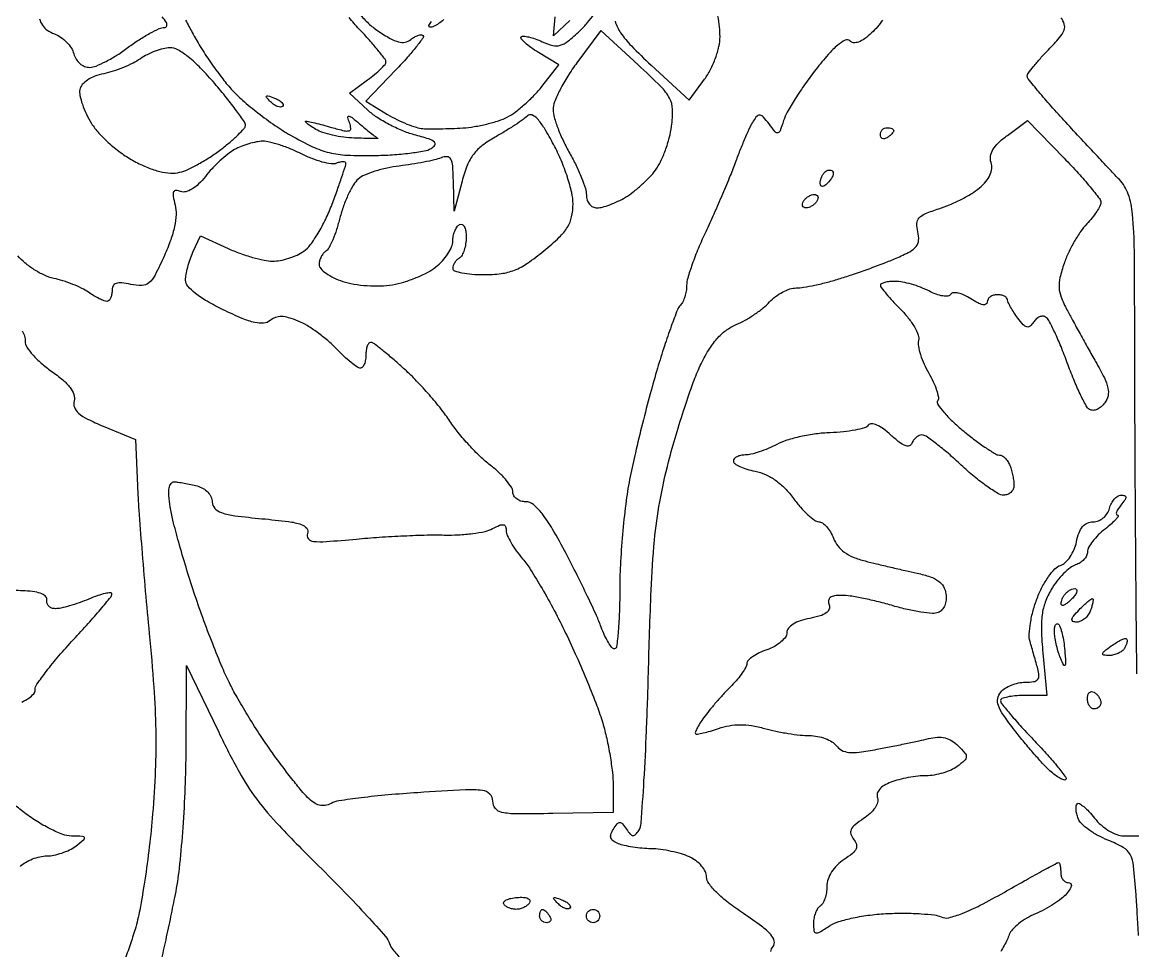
# Model space of a CAD drawing. Extents: x 0 to 102, y 0 to 135.
# Drawn here: x 43.96 to 58.07, y 43.98 to 55.73 of the extents above; entities that cross this region are included whole.
import ezdxf

# ---------------------------------------------------------------- set-up
doc = ezdxf.new("R2010")
doc.units = 0
doc.header["$MEASUREMENT"] = 0

msp = doc.modelspace()

# ---------------------------------------------------------------- linework, layer by layer
for points in [[(54.848068, 55.758762, -0.029794), (54.784929, 55.675668, -0.026822), (54.710228, 55.597539, -0.030828), (54.621026, 55.523534, -0.070484), (54.544088, 55.482478, -0.108551), (54.481107, 55.474039, -0.177411), (54.432797, 55.496443, 0.323388), (54.37655, 55.505511, 0.058733), (54.282982, 55.443803, 0.037834), (54.159747, 55.322865, 0.014211), (54.005532, 55.136301, 0.01207), (53.868683, 54.951803, 0.012556), (53.742753, 54.763294, 0.012324), (53.642152, 54.595156, 0.052237), (53.595442, 54.487735, -0.010638), (53.551032, 54.356824, -0.254035), (53.52294, 54.33194, -0.286236), (53.489165, 54.343516, -0.012917), (53.410839, 54.445023, 0.020339), (53.341342, 54.532376, 0.170445), (53.298245, 54.557076, 0.255423), (53.259173, 54.544242, 0.04673), (53.210868, 54.481988, 0.032204), (53.171127, 54.409607, 0.007161), (53.11309, 54.280825, 0.00741), (53.050267, 54.129826, 0.007089), (52.990981, 53.9748, -0.008983), (52.920549, 53.792698, -0.003983), (52.821396, 53.554859, -0.003941), (52.712359, 53.304555, -0.005305), (52.609473, 53.079814, 0.011387), (52.516795, 52.87069, 0.013217), (52.438509, 52.667619, 0.012279), (52.38131, 52.493244, 0.073233), (52.3674, 52.398784, -0.040723), (52.361711, 52.329047, -0.034991), (52.34473, 52.257412, -0.036518), (52.319849, 52.194335, -0.079267), (52.290225, 52.15167, 0.098264), (52.250801, 52.090059, 0.005933), (52.172773, 51.883673, 0.008692), (52.086467, 51.633511, 0.006304), (51.998762, 51.3522, 0.006479), (51.907124, 51.029458, 0.00416), (51.808783, 50.652786, 0.004181), (51.718652, 50.282385, 0.007822), (51.652938, 49.981017, 0.017412), (51.602457, 49.676404, 0.009212), (51.560039, 49.295774, 0.009156), (51.530922, 48.904333, 0.013985), (51.5214, 48.563967, -0.008289), (51.516537, 48.270661, -0.013749), (51.501541, 48.023709, -0.00736), (51.480824, 47.823024, -0.380177), (51.453795, 47.799, -0.230536), (51.421762, 47.814599, -0.028996), (51.376553, 47.879767, -0.029305), (51.329163, 47.968625, -0.0203), (51.285776, 48.07395, 0.019349), (51.225404, 48.221301, 0.004645), (51.113609, 48.460731, 0.004764), (50.980005, 48.733367, 0.004705), (50.840683, 49.00455, 0.010574), (50.669629, 49.313869, 0.033422), (50.537338, 49.510125, 0.051707), (50.427298, 49.625149, 0.177897), (50.331902, 49.6602, -0.073074), (50.269196, 49.669414, -0.087684), (50.216005, 49.696212, -0.100537), (50.180447, 49.736044, -0.132868), (50.1678, 49.782795, 0.144383), (50.149745, 49.844016, 0.031315), (50.083547, 49.93364, 0.030199), (49.99078, 50.031406, 0.024917), (49.880983, 50.124155, -0.028688), (49.754949, 50.232258, -0.015645), (49.61258, 50.378147, -0.015545), (49.476706, 50.535967, -0.023785), (49.370036, 50.681605, 0.021675), (49.259467, 50.833908, 0.011519), (49.110315, 51.013039, 0.011445), (48.949172, 51.18943, 0.017419), (48.800616, 51.334294, 0.005777), (48.662942, 51.456619, 0.007696), (48.534912, 51.564345, 0.005649), (48.425723, 51.651347, 0.074897), (48.380964, 51.6765, 0.249692), (48.352729, 51.672897, 0.12287), (48.328444, 51.644643, 0.075659), (48.311966, 51.593977, 0.040876), (48.3066, 51.52845, -0.03717), (48.301575, 51.460953, -0.055912), (48.286398, 51.403973, -0.073363), (48.264174, 51.365022, -0.230413), (48.237828, 51.3522, -0.156027), (48.198939, 51.364638, -0.015307), (48.119561, 51.424948, -0.01819), (48.027681, 51.505, -0.013432), (47.931789, 51.599853, 0.026), (47.823115, 51.702078, 0.018945), (47.692563, 51.804439, 0.01923), (47.561002, 51.892262, 0.039384), (47.450585, 51.948548, 0.026389), (47.328166, 51.991843, 0.067585), (47.235447, 52.006065, 0.091489), (47.160002, 51.993484, 0.086469), (47.092339, 51.954724, -0.154153), (47.011409, 51.921757, -0.076972), (46.899984, 51.929873, -0.044133), (46.741061, 51.981581, -0.011986), (46.500216, 52.09109, -0.017714), (46.296126, 52.198939, -0.036526), (46.146648, 52.300018, -0.04743), (46.050822, 52.391533, -0.180321), (46.0224, 52.467781, -0.046314), (46.028921, 52.538028, -0.019088), (46.050105, 52.631315, -0.018691), (46.080605, 52.730319, -0.02283), (46.116713, 52.820234), (46.211027, 53.02723), (46.560863, 52.868373, 0.019718), (46.710489, 52.807424, 0.01741), (46.870747, 52.755634, 0.017752), (47.018498, 52.719124, 0.049557), (47.124526, 52.707658, 0.049103), (47.219666, 52.71619, 0.029992), (47.329067, 52.743837, 0.029882), (47.435212, 52.784671, 0.046038), (47.520571, 52.833431, 0.081518), (47.602376, 52.913342, 0.023507), (47.700671, 53.06097, 0.022975), (47.797403, 53.240384, 0.022632), (47.877795, 53.428805, 0.003147), (47.944851, 53.611523, 0.004601), (48.001392, 53.7733, 0.00231), (48.047398, 53.911015, 0.079615), (48.0528, 53.944725, 0.293854), (48.043341, 53.959429, 0.102531), (48.017648, 53.965261, 0.062753), (47.979024, 53.961133, 0.03366), (47.933135, 53.946983, -0.128444), (47.866528, 53.939564, -0.029164), (47.754262, 53.962659, -0.028344), (47.624002, 54.005517, -0.02424), (47.492247, 54.064831, 0.019954), (47.356609, 54.127297, 0.019215), (47.214722, 54.179612, 0.019552), (47.086311, 54.215944, 0.063588), (46.998562, 54.225602, 0.044604), (46.919331, 54.21713, 0.023328), (46.822933, 54.193301, 0.023009), (46.72562, 54.159426, 0.032525), (46.642856, 54.119852, 0.040401), (46.559422, 54.063769, 0.017941), (46.458658, 53.977432, 0.017621), (46.357939, 53.877881, 0.022735), (46.27312, 53.779307, -0.034208), (46.188107, 53.68497, -0.056122), (46.103056, 53.619393, -0.072397), (46.024916, 53.586342, -0.156771), (45.960503, 53.589914, 0.080146), (45.901227, 53.602328, 0.316292), (45.871471, 53.583416, 0.142204), (45.865685, 53.530763, 0.018211), (45.889586, 53.418345, -0.07283), (45.901866, 53.296565, -0.040498), (45.8831, 53.148236, -0.033725), (45.834567, 52.975715, -0.020707), (45.755615, 52.779787, -0.011905), (45.636313, 52.531723, -0.097526), (45.559042, 52.43349, -0.174398), (45.469757, 52.399422, -0.058918), (45.329118, 52.41332, 0.024506), (45.210908, 52.433271, 0.112723), (45.142263, 52.425947, 0.203608), (45.105304, 52.392704, 0.109573), (45.0918, 52.331822, -0.047256), (45.086956, 52.280681, -0.067238), (45.072478, 52.237451, -0.08739), (45.051146, 52.208302, -0.193536), (45.026024, 52.1982, -0.097165), (44.99046, 52.205177, -0.018851), (44.930551, 52.232302, -0.019394), (44.862086, 52.269848, -0.016854), (44.793374, 52.31429, 0.039106), (44.710059, 52.363066, 0.018048), (44.595056, 52.413788, 0.01775), (44.469675, 52.458676, 0.023514), (44.352581, 52.489986, -0.053732), (44.234706, 52.529261, -0.03375), (44.106863, 52.598515, -0.033656), (43.988857, 52.684776, -0.051473), (43.900746, 52.775745, -0.022449)], [(44.173395, 55.776683, 0.090568), (44.209529, 55.696145, 0.090759), (44.271731, 55.633694, 0.060838), (44.361136, 55.586597, -0.060786), (44.44103, 55.54452, -0.047771), (44.515836, 55.481302, -0.049127), (44.574788, 55.407728, -0.080564), (44.607015, 55.334891, 0.075811), (44.63638, 55.26679, 0.075886), (44.684701, 55.210564, 0.080134), (44.744939, 55.173676, 0.101503), (44.80893, 55.161554, 0.09422), (44.890205, 55.178281, 0.022123), (45.016703, 55.237078, 0.022024), (45.158548, 55.318932, 0.020081), (45.297221, 55.415354, -0.016839), (45.433769, 55.511618, -0.019897), (45.569248, 55.592938, -0.019156), (45.687586, 55.651937, -0.106448), (45.756608, 55.6668, 0.32216), (45.784856, 55.687109, 0.216837), (45.780611, 55.728212, 0.062589), (45.725306, 55.800214, 0.016814)], [(46.022313, 55.757353, -0.00965), (46.107145, 55.60335, 0.018404), (46.208636, 55.426503, 0.011478), (46.339756, 55.226702, 0.011515), (46.478269, 55.035422, 0.020442), (46.602216, 54.885443, 0.029967), (46.744163, 54.745203, 0.014758), (46.93995, 54.583639, 0.014587), (47.153758, 54.427345, 0.020597), (47.353539, 54.301849, 0.019014), (47.631492, 54.156556, 0.051178), (47.841351, 54.081997, 0.048606), (48.068095, 54.049589, 0.015826), (48.406691, 54.045124, 0.011832), (48.641141, 54.055007, 0.014123), (48.861359, 54.075777, 0.012915), (49.044766, 54.103141, 0.084266), (49.132243, 54.134289, 0.118374), (49.179284, 54.17775, 0.387704), (49.173475, 54.216068, 0.094674), (49.101434, 54.254666, 0.010009), (48.917509, 54.308162, -0.033356), (48.764658, 54.36047, -0.022728), (48.598528, 54.439058, -0.022961), (48.444517, 54.529962, -0.042094), (48.329762, 54.619627), (48.096755, 54.835571), (48.328578, 55.004442, 0.014906), (48.417375, 55.073269, 0.020724), (48.492302, 55.140407, 0.017776), (48.548656, 55.199323, 0.183941), (48.5604, 55.230165, 0.165783), (48.548307, 55.265634, 0.006401), (48.460995, 55.375851, 0.010826), (48.351664, 55.504498, 0.007361), (48.222, 55.646281, -0.01537), (48.092416, 55.792614, -0.019756)], [(48.229506, 55.834961, 0.032741), (48.339676, 55.718558, 0.037666), (48.459338, 55.623337, 0.018703), (48.612666, 55.527327, 0.065247), (48.720361, 55.48284, 0.110043), (48.803226, 55.479339, 0.129654), (48.874248, 55.51233, -0.03606), (48.920519, 55.545407, -0.052017), (48.965901, 55.567028, -0.065341), (49.00394, 55.575142, -0.219704), (49.027238, 55.566562, -0.367619), (49.029654, 55.536734, -0.009642), (48.943672, 55.421976, -0.015837), (48.829791, 55.285108, -0.009598), (48.68694, 55.130174), (48.306893, 54.733535), (48.581697, 54.565984, 0.021263), (48.699325, 54.500956, 0.019486), (48.825479, 54.444084, 0.019912), (48.942029, 54.402233, 0.058388), (49.0257, 54.386291, 0.016931), (49.113262, 54.382982, 0.005299), (49.244602, 54.383859, 0.005288), (49.391332, 54.387947, 0.005823), (49.5333, 54.395062, 0.025368), (49.679347, 54.411553, 0.018844), (49.838449, 54.443946, 0.019152), (49.986591, 54.486037, 0.040268), (50.096906, 54.53211, 0.042442), (50.198397, 54.595875, 0.019864), (50.318611, 54.694187, 0.019518), (50.437257, 54.807921, 0.025869), (50.535398, 54.920775), (50.748684, 55.193305), (50.491001, 55.350011, -0.017579), (50.395116, 55.413042, -0.030636), (50.321029, 55.472702, -0.033737), (50.27312, 55.522691, -0.388468), (50.274226, 55.547626, -0.227455), (50.302952, 55.557726, -0.02943), (50.368925, 55.546534, -0.029579), (50.450364, 55.522584, -0.020592), (50.539158, 55.486463, 0.04338), (50.673073, 55.438969, 0.135619), (50.767777, 55.440435, 0.101487), (50.864061, 55.491464, 0.01859), (51.01539, 55.626024, 0.023864), (51.111932, 55.727783, 0.027546), (51.193513, 55.833707, 0.028258)], [(49.29396, 55.766291, -0.032964), (49.226502, 55.715035, -0.034983), (49.163736, 55.679603, -0.120851), (49.118338, 55.670238, -0.522138), (49.105278, 55.690555, -0.067361), (49.136255, 55.743957, -0.03494)], [(50.890808, 55.755071), (50.683883, 55.560675), (50.702464, 55.802415, 0.049952)], [(51.460871, 55.745577, 0.072596), (51.530994, 55.600125, 0.045775), (51.668281, 55.432301, 0.012035), (51.917923, 55.190428), (52.399046, 54.746221), (52.594723, 55.011447, 0.040893), (52.670605, 55.134139, 0.031044), (52.733693, 55.27926, 0.031701), (52.776478, 55.425492, 0.05537), (52.7904, 55.550829, 0.026386), (52.783956, 55.672843, 0.016962), (52.764254, 55.813221, 0.01705)], [(58.069315, 47.48175, -0.000779), (58.060065, 48.41234, -0.000465), (58.051818, 49.519094, -0.000466), (58.045659, 50.621255, -0.000809), (58.042878, 51.536489, 0.001436), (58.037293, 52.837134, 0.020325), (58.015042, 53.302191, 0.062096), (57.960159, 53.556574, 0.107784), (57.847465, 53.739862, -0.002904), (57.742726, 53.850019, -0.00068), (57.568571, 54.03583, -0.000701), (57.368811, 54.250143, -0.000688), (57.16845, 54.466301, -0.005142), (56.982021, 54.672193, -0.007841), (56.824895, 54.855048, -0.003518), (56.695377, 55.01289, -0.171686), (56.682, 55.0507, -0.160156), (56.693431, 55.085473, -0.009929), (56.760442, 55.172696, -0.0139), (56.846736, 55.27458, -0.009809), (56.949036, 55.384356, 0.014802), (57.089785, 55.538448, 0.084587), (57.146719, 55.63304, 0.164646), (57.15031, 55.709948, 0.103625), (57.107877, 55.790233, -0.045448)], [(53.433285, 43.967546, -0.12597), (53.461808, 44.027803, 0.239996), (53.477556, 44.097688, 0.120984), (53.433898, 44.179492, 0.052273), (53.315165, 44.286889, 0.011184), (53.08677, 44.446007, -0.018342), (52.895945, 44.58305, -0.031032), (52.748224, 44.713012, -0.035683), (52.648752, 44.827373, -0.162546), (52.6212, 44.909885, 0.116914), (52.605449, 44.976325, 0.060088), (52.557903, 45.048021, 0.054793), (52.488131, 45.113769, 0.054732), (52.405719, 45.16282, 0.03511), (52.303703, 45.20091, 0.01907), (52.173939, 45.233906, 0.018915), (52.038737, 45.257539, 0.028328), (51.919269, 45.266946, -0.017405), (51.804896, 45.273443, -0.014971), (51.685318, 45.288043, -0.015226), (51.577555, 45.307862, -0.041387), (51.503348, 45.330416, -0.056126), (51.439762, 45.364326, -0.160699), (51.409831, 45.403693, -0.166163), (51.40973, 45.452225, -0.061011), (51.439898, 45.51482, -0.025567), (51.489276, 45.583679, -0.228268), (51.521916, 45.599395, -0.224574), (51.554901, 45.583788, -0.024764), (51.606, 45.5148, 0.031058), (51.653253, 45.452655, 0.192608), (51.688143, 45.434577, 0.232375), (51.721703, 45.447177, 0.045445), (51.762646, 45.49948, 0.126744), (51.792849, 45.590258, 0.002068), (51.827903, 46.129511, 0.00524), (51.85966, 46.760337, 0.003437), (51.883628, 47.48758, -0.003316), (51.918133, 48.542294, -0.013993), (51.9607, 49.173648, -0.021287), (52.028243, 49.660434, -0.017964), (52.139904, 50.168433, -0.008841), (52.233468, 50.506548, -0.007689), (52.343149, 50.857351, -0.007756), (52.452214, 51.171749, -0.022499), (52.540641, 51.384199, -0.025433), (52.643726, 51.577342, -0.044445), (52.7505, 51.723801, -0.052725), (52.866375, 51.831029, -0.06146), (52.996586, 51.905332, 0.029495), (53.108769, 51.960181, 0.020431), (53.228848, 52.034562, 0.020666), (53.338699, 52.115799, 0.039305), (53.41858, 52.191216, -0.048247), (53.49267, 52.258706, -0.039558), (53.583251, 52.315915, -0.041092), (53.675835, 52.355289, -0.078863), (53.755262, 52.368316, 0.04024), (53.848283, 52.376298, 0.011164), (53.992267, 52.403745, 0.011196), (54.154447, 52.442246, 0.011518), (54.3132, 52.487641, 0.007315), (54.482623, 52.543067, 0.004697), (54.677624, 52.61209, 0.004719), (54.86729, 52.68327, 0.00882), (55.019193, 52.745021, 0.019478), (55.192821, 52.827334, 0.099363), (55.275504, 52.89416, 0.159975), (55.305832, 52.971041, 0.076241), (55.29577, 53.078092, -0.068285), (55.284028, 53.184848, -0.179997), (55.312332, 53.255099, -0.11298), (55.391064, 53.309731, -0.019637), (55.562677, 53.37089, 0.025149), (55.697919, 53.420773, 0.018153), (55.843396, 53.489252, 0.018409), (55.97724, 53.564659, 0.037456), (56.075102, 53.635228, 0.041528), (56.156731, 53.71641, 0.068669), (56.208937, 53.798215, 0.083336), (56.230746, 53.878701, 0.101762), (56.222624, 53.956135, -0.115671), (56.216328, 54.037728, -0.097114), (56.245892, 54.119497, -0.069237), (56.315289, 54.205525, -0.029284), (56.429453, 54.300749), (56.68556, 54.490098), (57.14908, 54.011524, -0.00821), (57.326676, 53.822032, -0.011943), (57.476441, 53.648738, -0.007572), (57.594906, 53.500331, -0.166134), (57.6126, 53.448549, -0.122126), (57.601669, 53.404465, -0.024594), (57.56014, 53.334435, -0.024624), (57.502379, 53.255826, -0.02084), (57.434012, 53.178596, 0.041108), (57.35782, 53.085163, 0.020278), (57.276193, 52.955366, 0.019972), (57.201893, 52.81296, 0.027464), (57.147539, 52.679227, 0.024117), (57.095071, 52.498737, 0.074341), (57.084149, 52.372439, 0.077801), (57.110829, 52.251672, 0.02814), (57.184111, 52.091455, 0.003454), (57.254812, 51.959591, 0.00151), (57.350321, 51.785627, 0.001494), (57.45285, 51.601508, 0.001996), (57.547078, 51.43504, -0.013739), (57.657654, 51.228522, -0.061507), (57.7035, 51.099435, -0.108999), (57.703622, 51.002306, -0.104247), (57.663074, 50.912385, -0.058852), (57.617202, 50.86304, -0.074441), (57.564348, 50.830221, -0.090099), (57.512958, 50.818331, -0.155471), (57.470941, 50.829545, -0.127943), (57.426466, 50.877573, -0.011318), (57.351028, 51.026136, -0.014214), (57.268937, 51.210554, -0.010598), (57.188577, 51.418249, 0.009787), (57.108789, 51.62546, 0.013421), (57.028431, 51.80836, 0.010134), (56.955046, 51.956077, 0.134776), (56.914058, 52.000137, 0.140743), (56.87734, 52.010455, 0.099872), (56.835213, 52.001704, 0.084991), (56.794051, 51.975119, 0.068653), (56.760482, 51.934501, -0.073868), (56.718069, 51.884252, -0.250107), (56.677652, 51.874698, -0.144698), (56.63081, 51.903124, -0.022713), (56.561131, 51.987112, -0.015608), (56.512102, 52.056386, -0.018401), (56.470259, 52.124957, -0.017535), (56.439409, 52.184791, -0.099979), (56.430891, 52.21935, 0.186421), (56.420324, 52.243595, 0.08417), (56.391713, 52.264162, 0.066077), (56.350061, 52.27812, 0.047882), (56.3013, 52.2828, 0.072693), (56.252808, 52.275713, 0.087463), (56.211677, 52.255091, 0.100497), (56.18418, 52.224442, 0.133517), (56.1744, 52.18847, -0.283134), (56.157679, 52.161309, -0.167612), (56.118695, 52.156014, -0.071587), (56.053821, 52.178966, -0.024268), (55.967312, 52.22983, 0.034764), (55.884068, 52.276452, 0.054647), (55.806651, 52.303129, 0.073012), (55.745572, 52.307836, 0.241634), (55.712079, 52.28762, -0.229074), (55.677077, 52.26534, -0.067153), (55.611577, 52.266495, -0.051055), (55.526976, 52.288437, -0.031272), (55.432717, 52.330339, 0.028527), (55.330251, 52.376564, 0.021738), (55.213505, 52.415679, 0.022167), (55.100531, 52.442786, 0.047141), (55.01115, 52.451479, 0.024213), (54.938203, 52.448144, 0.038603), (54.876715, 52.43751, 0.04548), (54.832888, 52.422039, 0.293131), (54.8208, 52.403192, 0.16794), (54.831021, 52.37362, 0.008408), (54.896573, 52.292949, 0.012745), (54.979921, 52.198809, 0.00881), (55.078751, 52.096434, -0.030408), (55.175101, 51.987593, -0.036344), (55.251415, 51.873898, -0.039358), (55.29977, 51.771138, -0.149249), (55.304317, 51.701092, 0.103462), (55.302518, 51.629959, 0.030684), (55.328763, 51.523745, 0.029353), (55.37375, 51.405052, 0.027866), (55.433013, 51.290293, -0.023395), (55.491229, 51.17999, -0.03121), (55.532858, 51.07468, -0.032182), (55.555337, 50.986535, -0.186864), (55.546713, 50.940224, 0.297305), (55.547838, 50.894125, 0.025781), (55.622797, 50.796317, 0.027323), (55.73276, 50.680642, 0.017402), (55.872255, 50.557981, 0.010057), (56.021108, 50.44093, 0.013806), (56.159853, 50.342164, 0.010482), (56.278124, 50.266346, 0.138144), (56.327637, 50.2524, -0.135196), (56.362962, 50.242671, -0.062054), (56.400959, 50.213091, -0.054872), (56.435688, 50.169767, -0.049965), (56.461449, 50.118581, -0.024761), (56.481122, 50.058591, -0.016939), (56.497716, 49.988827, -0.017107), (56.50915, 49.920337, -0.032815), (56.5128, 49.864781, -0.107981), (56.502798, 49.819006, -0.099629), (56.474458, 49.780044, -0.095609), (56.432106, 49.753921, -0.090762), (56.382276, 49.7448, -0.137779), (56.309383, 49.765275, -0.017145), (56.170537, 49.856631, -0.019162), (56.010153, 49.979713, -0.014787), (55.844752, 50.1255, 0.010243), (55.682296, 50.271335, 0.014331), (55.530893, 50.394369, 0.010612), (55.401369, 50.489306, 0.154022), (55.347827, 50.5062, 0.104841), (55.310628, 50.498313, 0.068588), (55.273228, 50.475136, 0.06455), (55.241305, 50.440877, 0.069703), (55.220155, 50.40045, -0.238562), (55.187569, 50.369503, -0.167359), (55.136085, 50.371585, -0.07277), (55.059909, 50.414933, -0.02024), (54.954849, 50.503983, 0.027888), (54.859711, 50.582156, 0.054019), (54.774585, 50.631363, 0.080624), (54.707965, 50.64875, 0.267391), (54.668294, 50.630644, -0.168219), (54.621868, 50.597682, -0.021975), (54.502373, 50.568422, -0.023567), (54.352604, 50.545928, -0.017703), (54.1863, 50.534845, 0.025524), (54.005746, 50.519974, 0.02027), (53.813002, 50.486143, 0.020704), (53.63654, 50.440014, 0.047294), (53.5095, 50.387555, -0.021124), (53.401466, 50.336181, -0.019592), (53.286764, 50.292685, -0.020013), (53.181712, 50.262106, -0.060002), (53.10765, 50.252921, 0.048797), (53.050993, 50.247177, 0.068641), (53.00309, 50.230468, 0.088643), (52.970824, 50.205964, 0.188294), (52.9596, 50.177215, 0.247192), (52.976704, 50.144733, 0.040573), (53.040367, 50.108252, 0.036592), (53.129223, 50.074185, 0.024755), (53.23455, 50.048024, -0.057465), (53.36628, 50.006008, -0.048536), (53.493254, 49.933214, -0.045009), (53.612451, 49.831276, -0.036423), (53.721, 49.702538, 0.02206), (53.809881, 49.590768, 0.027779), (53.902051, 49.495996, 0.027958), (53.985713, 49.427245, 0.153791), (54.040344, 49.408729, -0.15048), (54.087325, 49.393144, -0.056105), (54.139654, 49.346208, -0.049143), (54.188863, 49.278628, -0.041987), (54.22698, 49.199161, 0.075286), (54.281957, 49.101703, 0.070708), (54.364356, 49.022485, 0.059889), (54.478031, 48.959658, 0.034605), (54.626736, 48.911024, 0.002522), (54.774052, 48.874683, 0.001429), (54.952822, 48.832078, 0.001426), (55.133262, 48.790163, 0.002349), (55.2861, 48.755874, -0.025439), (55.452552, 48.710369, -0.076266), (55.557382, 48.657123, -0.109569), (55.619709, 48.587523, -0.092486), (55.651584, 48.493733, -0.061194), (55.653199, 48.416522, -0.072681), (55.635427, 48.345867, -0.082719), (55.60107, 48.290648, -0.121274), (55.554316, 48.258125, -0.110737), (55.480102, 48.247225, -0.018239), (55.335234, 48.263404, -0.019279), (55.163321, 48.295797, -0.01597), (54.983127, 48.343104, 0.011124), (54.797002, 48.3939, 0.010853), (54.607272, 48.43682, 0.010806), (54.439121, 48.467273, 0.039407), (54.331094, 48.4758, 0.035742), (54.240396, 48.469308, 0.124594), (54.186536, 48.447118, 0.206757), (54.164826, 48.409576, 0.121326), (54.171402, 48.357218, -0.178456), (54.172143, 48.30111, -0.15508), (54.136497, 48.253995, -0.082477), (54.056983, 48.215505, -0.025203), (53.926653, 48.184185, 0.033476), (53.806626, 48.153233, 0.060214), (53.714745, 48.110025, 0.082028), (53.656399, 48.058483, 0.172572), (53.6364, 48.002266, -0.15927), (53.618357, 47.947059, -0.058578), (53.561846, 47.886252, -0.050579), (53.479716, 47.829591, -0.041876), (53.3826, 47.786323, 0.028865), (53.28542, 47.746019, 0.039051), (53.203354, 47.698054, 0.04369), (53.145313, 47.649729, 0.199891), (53.1288, 47.610075, -0.126133), (53.117117, 47.5645, -0.02552), (53.072885, 47.492824, -0.025433), (53.01132, 47.412641, -0.021411), (52.93845, 47.334179, 0.011041), (52.854901, 47.247878, 0.00694), (52.760934, 47.14356, 0.006966), (52.671286, 47.038291, 0.012656), (52.601442, 46.949436, 0.014556), (52.547193, 46.872109, 0.023087), (52.505851, 46.802587, 0.01929), (52.478209, 46.745617, 0.308944), (52.481973, 46.725627, 0.242695), (52.503682, 46.718692, 0.012683), (52.577738, 46.733114, 0.017709), (52.667952, 46.756449, 0.011726), (52.769799, 46.789295, -0.039568), (52.907975, 46.825511, -0.043973), (53.0453, 46.837814, -0.040853), (53.190985, 46.826104, -0.027255), (53.354568, 46.790149, 0.016221), (53.496549, 46.755642, 0.012046), (53.6553, 46.726444, 0.012204), (53.80658, 46.706144, 0.026769), (53.923173, 46.699672, -0.046218), (54.023656, 46.690168, -0.042783), (54.123424, 46.662322, -0.04558), (54.208069, 46.621559, -0.097906), (54.261573, 46.573185, 0.110736), (54.330226, 46.514211, 0.100181), (54.420028, 46.487469, 0.056084), (54.55424, 46.490465, 0.012855), (54.7785, 46.526674, 0.0025), (54.957272, 46.561201, 0.00216), (55.144643, 46.599203, 0.002174), (55.314207, 46.635127, 0.006321), (55.430943, 46.661938, -0.045625), (55.543954, 46.678697, -0.073333), (55.640784, 46.669922, -0.078074), (55.72667, 46.634356, -0.059309), (55.806856, 46.571229, -0.019876), (55.892215, 46.478801, -0.191061), (55.909154, 46.429076, -0.202593), (55.886894, 46.382878, -0.022662), (55.793893, 46.30818, -0.055039), (55.716074, 46.263479, -0.030524), (55.613108, 46.225845, -0.030069), (55.502884, 46.200123, -0.04231), (55.402338, 46.1916, 0.028209), (55.297828, 46.185699, 0.017048), (55.17513, 46.167544, 0.017055), (55.054115, 46.141105, 0.028537), (54.954823, 46.109708, 0.043798), (54.868904, 46.068114, 0.081194), (54.809814, 46.018299, 0.112461), (54.781511, 45.964506, 0.157989), (54.784365, 45.910722, -0.168916), (54.786154, 45.854376, -0.07251), (54.753139, 45.785627, -0.058323), (54.691593, 45.713877, -0.041337), (54.607888, 45.648554, 0.024564), (54.500072, 45.570083, 0.111417), (54.452077, 45.509577, 0.188917), (54.447739, 45.452038, 0.098957), (54.4824, 45.3879, -0.096781), (54.517333, 45.32392, -0.188768), (54.513537, 45.266793, -0.113134), (54.466701, 45.207039, -0.025168), (54.361162, 45.13003, 0.050638), (54.273122, 45.058657, 0.054738), (54.203785, 44.97274, 0.059053), (54.159103, 44.880636, 0.083621), (54.144, 44.790963, -0.039429), (54.137748, 44.711807, -0.042479), (54.119149, 44.63663, -0.046607), (54.09191, 44.575731, -0.126539), (54.0594, 44.5419, 0.112381), (54.026948, 44.509963, 0.050062), (53.999651, 44.456164, 0.046082), (53.981066, 44.390894, 0.046359), (53.9748, 44.323457, 0.028901), (53.980364, 44.227281, 0.334837), (54.004848, 44.201612, 0.177991), (54.050581, 44.210383, 0.009566), (54.177557, 44.290151, -0.07016), (54.293022, 44.344503, -0.022958), (54.475529, 44.391873, -0.021723), (54.691383, 44.427727, -0.01941), (54.917807, 44.446414, -0.012202), (55.133528, 44.45054, -0.014472), (55.337216, 44.443567, -0.013337), (55.507544, 44.428225, -0.084347), (55.590806, 44.403849, 0.17513), (55.686275, 44.393657, 0.032923), (55.856436, 44.447454, 0.026022), (56.085645, 44.550932, 0.01047), (56.387796, 44.714837, -0.001695), (56.643378, 44.859341, -0.002695), (56.863153, 44.981067, -0.000588), (57.056668, 45.086594, -0.125164), (57.07714, 45.0918, -0.311951), (57.087968, 45.084316, -0.036302), (57.096816, 45.054523, -0.033354), (57.102987, 45.013539, -0.02069), (57.105, 44.9649, 0.073201), (57.112137, 44.91641, 0.087756), (57.132894, 44.875277, 0.100549), (57.163747, 44.847779, 0.132654), (57.199959, 44.838, -0.168294), (57.230828, 44.827307, -0.26972), (57.240805, 44.802106, -0.109332), (57.224272, 44.759191, -0.026715), (57.178809, 44.697995, -0.054333), (57.11499, 44.636128, -0.021285), (57.014959, 44.564904, -0.02077), (56.899259, 44.496389, -0.024302), (56.784069, 44.441522, 0.034178), (56.673646, 44.386226, 0.034513), (56.572164, 44.316562, 0.036676), (56.492886, 44.243604, 0.103681), (56.45396, 44.179677, -0.026559), (56.42704, 44.114821, -0.015326), (56.388214, 44.039728, -0.015287), (56.3445, 43.966536, -0.024668)], [(43.954723, 51.82674, -0.044599), (43.982729, 51.755865, -0.071919), (43.992, 51.691747, 0.145522), (44.013317, 51.620056, 0.035457), (44.088687, 51.520687, 0.033372), (44.195156, 51.414456, 0.027894), (44.321148, 51.316312, -0.022596), (44.467526, 51.204757, -0.05522), (44.561153, 51.107052, -0.081843), (44.608114, 51.019103, -0.146764), (44.611008, 50.937978, 0.15925), (44.615895, 50.856735, 0.120941), (44.667822, 50.783477, 0.063836), (44.780531, 50.708672, 0.016148), (44.98117, 50.617585), (45.390619, 50.447426), (45.414001, 49.863463, 0.007719), (45.431128, 49.554943, 0.002157), (45.46745, 49.072905, 0.002176), (45.513269, 48.527901, 0.002286), (45.56312, 47.992236, -0.00674), (45.620239, 47.31294, -0.012919), (45.644611, 46.766533, -0.014365), (45.639548, 46.25985, -0.01107), (45.605924, 45.708036, -0.008884), (45.563883, 45.292227, -0.008222), (45.506173, 44.867268, -0.008238), (45.442352, 44.490721, -0.027073), (45.382804, 44.2458, -0.008623), (45.320236, 44.050394, -0.007514), (45.248162, 43.848028, -0.007578)], [(43.949194, 47.123065, 0.047413), (44.038133, 47.174784, 0.055605), (44.099801, 47.230256, 0.183814), (44.1189, 47.280453, -0.153474), (44.140563, 47.349366, -0.010793), (44.261272, 47.514668, -0.014469), (44.417908, 47.707872, -0.010364), (44.603569, 47.914953, 0.005139), (44.78944, 48.117959, 0.007803), (44.94639, 48.298547, 0.003572), (45.075709, 48.454365, 0.165352), (45.090019, 48.492633, 0.44597), (45.073474, 48.508419, 0.034305), (45.005096, 48.498387, 0.02941), (44.910847, 48.471993, 0.015982), (44.798417, 48.429183, -0.014068), (44.676587, 48.38226, -0.014362), (44.553141, 48.342609, -0.014259), (44.444153, 48.314367, -0.056319), (44.375417, 48.3066, -0.08303), (44.32752, 48.314609, -0.110789), (44.290088, 48.337664, -0.12505), (44.269028, 48.37207, -0.125112), (44.26695, 48.41235, 0.235432), (44.25474, 48.457332, 0.108667), (44.204335, 48.493838, 0.064185), (44.11584, 48.519491, 0.026798), (43.992, 48.531962, -0.001179), (43.87322, 48.537804, -0.001404)], [(45.715171, 43.844381, 0.002264), (45.775096, 44.114019, 0.002243), (45.837832, 44.408825, 0.002704), (45.894032, 44.686383, 0.021208), (45.94469, 45.017169, 0.008409), (45.987265, 45.474966, 0.008207), (46.017269, 45.978633, 0.009269), (46.029162, 46.462983), (46.035924, 47.5875), (46.442751, 46.7415, 0.013815), (46.700631, 46.241121, 0.034578), (46.923166, 45.89593, 0.029704), (47.210314, 45.555804, 0.008014), (47.705168, 45.052123, -0.005421), (48.036258, 44.718605, -0.007698), (48.322781, 44.414419, -0.004702), (48.556327, 44.15382, -0.103863), (48.606213, 44.065532, 0.095502), (48.646581, 43.991243, 0.016615), (48.752499, 43.870823, 0.017518)], [(43.931045, 45.042931, -0.062504), (43.996843, 45.094055, -0.039121), (44.084461, 45.137193, -0.038799), (44.179006, 45.16662, -0.056105), (44.265888, 45.1764, 0.050473), (44.354964, 45.185415, 0.031459), (44.456347, 45.212887, 0.03139), (44.553921, 45.253026, 0.048671), (44.63148, 45.300609, 0.007749), (44.736129, 45.382342, 0.336448), (44.742477, 45.407931, 0.289383), (44.719171, 45.423926, 0.006446), (44.576934, 45.427509, -0.0889), (44.466646, 45.448678, -0.025293), (44.306521, 45.519713, -0.02462), (44.130711, 45.619757, -0.023827), (43.963584, 45.737617, -0.015588), (43.812455, 45.863123, -0.021246)], [(58.089893, 44.169021, 0.001792), (58.074714, 44.438762, 0.00238), (58.058863, 44.683959, 0.008786), (58.026912, 45.050755, 0.093569), (57.984121, 45.1936, 0.147443), (57.89732, 45.28304, 0.031756), (57.700219, 45.376821, -0.029908), (57.573902, 45.436352, -0.03189), (57.458392, 45.509411, -0.033676), (57.368185, 45.58463, -0.110955), (57.325512, 45.648721, -0.033597), (57.307519, 45.707046, -0.041788), (57.299123, 45.763152, -0.046969), (57.300462, 45.809572, -0.167202), (57.313324, 45.835924, -0.343818), (57.340585, 45.839296, -0.037737), (57.395622, 45.800446, -0.033555), (57.462174, 45.737546, -0.020004), (57.532956, 45.654615, 0.04644), (57.615089, 45.568084, 0.042858), (57.713905, 45.495582, 0.045567), (57.814511, 45.446206, 0.09155), (57.901193, 45.4302), (58.092906, 45.4302)]]:
    msp.add_lwpolyline(points, format="xyb")
for points in [[(51.752745, 55.193789), (51.281941, 55.628481), (50.978671, 55.220375, 0.019982), (50.862658, 55.05048, 0.022153), (50.764785, 54.877488, 0.022203), (50.695, 54.723772, 0.097115), (50.676419, 54.626185, 0.070236), (50.690475, 54.530409, 0.019645), (50.738968, 54.386608, 0.019409), (50.807279, 54.22653, 0.019296), (50.887919, 54.071915, -0.016964), (50.968488, 53.919176, -0.018161), (51.036571, 53.764718, -0.01803), (51.085228, 53.628377, -0.076833), (51.0984, 53.543165, 0.079713), (51.10841, 53.480777, 0.095521), (51.137332, 53.428906, 0.104426), (51.181034, 53.394736, 0.114368), (51.233397, 53.3826, 0.066818), (51.300507, 53.391608, 0.022496), (51.394701, 53.421974, 0.02192), (51.497066, 53.465335, 0.023416), (51.592947, 53.516641, 0.030773), (51.690345, 53.583229, 0.018492), (51.797652, 53.67328, 0.018486), (51.898116, 53.771112, 0.030503), (51.974487, 53.861653, 0.048458), (52.038011, 53.966937, 0.023728), (52.098883, 54.111477, 0.023287), (52.148401, 54.268994, 0.031182), (52.177512, 54.41586, 0.039756), (52.189101, 54.63081, 0.119102), (52.151158, 54.771906, 0.072657), (52.041878, 54.917207, 0.008839)], [(45.821773, 55.408563, 0.05497), (45.739072, 55.397374, 0.027763), (45.638447, 55.366269, 0.02719), (45.536929, 55.322184, 0.036252), (45.450553, 55.270815, -0.036502), (45.357734, 55.215677, -0.019084), (45.235173, 55.160224, -0.018879), (45.1045, 55.112677, -0.027376), (44.985764, 55.081538, 0.040942), (44.873743, 55.048892, 0.055932), (44.780443, 55.000654, 0.066924), (44.71444, 54.942465, 0.131839), (44.684092, 54.880027, 0.100707), (44.684877, 54.805124, 0.029776), (44.71571, 54.694046, 0.028568), (44.766165, 54.570391, 0.027267), (44.831087, 54.451285, 0.048538), (44.924321, 54.328788, 0.025079), (45.062241, 54.194227, 0.024676), (45.219222, 54.06894, 0.034137), (45.372214, 53.973873, 0.023707), (45.544398, 53.89274, 0.037955), (45.698721, 53.842101, 0.04543), (45.833922, 53.821613, 0.076524), (45.947915, 53.832262, 0.047949), (46.049607, 53.868433, 0.017102), (46.187024, 53.938539, 0.016788), (46.333487, 54.026239, 0.019027), (46.467574, 54.120184, 0.013087), (46.586569, 54.215502, 0.018255), (46.687459, 54.307264, 0.014821), (46.76456, 54.387319, 0.175167), (46.780717, 54.426607, 0.163879), (46.767721, 54.47154, 0.006629), (46.668045, 54.611259, 0.011007), (46.542406, 54.774846, 0.007513), (46.392823, 54.955357, 0.016332), (46.213458, 55.151928, 0.031917), (46.056144, 55.294037, 0.039987), (45.92279, 55.383502, 0.134712)], [(47.146999, 54.773061, -0.036269), (47.201786, 54.747513, -0.070189), (47.240224, 54.718354, -0.120343), (47.256925, 54.690627, -0.278911), (47.251339, 54.667939, -0.20742), (47.22543, 54.6577, -0.082976), (47.187242, 54.665371, -0.063152), (47.14306, 54.688935, -0.043285), (47.09964, 54.725702, -0.011214), (47.046609, 54.781584, -0.400052), (47.047006, 54.79793, -0.286372), (47.066044, 54.802339, -0.008399)], [(48.239509, 54.436258, 0.002761), (48.315396, 54.372992, 0.004065), (48.382806, 54.318334, 0.001939), (48.440634, 54.272586, 0.074902), (48.454915, 54.264486, -0.830105), (48.454362, 54.261468, -0.002114), (48.37677, 54.261493, -0.004154), (48.279135, 54.262749, -0.002237), (48.158815, 54.265835, -0.02618), (48.024841, 54.276908, -0.022109), (47.884868, 54.302238, -0.022689), (47.759109, 54.336854, -0.056025), (47.6721, 54.376328, -0.011505), (47.610065, 54.415294, -0.025627), (47.565192, 54.448363, -0.047248), (47.542066, 54.471276, -0.615325), (47.545759, 54.479827, -0.070095), (47.574247, 54.477543, -0.00414), (47.658869, 54.457886, -0.00618), (47.759484, 54.432313, -0.004512), (47.870633, 54.401519, 0.009662), (48.032286, 54.35852, 0.123672), (48.094472, 54.358858, 0.3682), (48.115699, 54.388993, 0.068729), (48.099083, 54.460226, -0.035095), (48.07855, 54.527497, -0.535294), (48.092507, 54.542274, -0.126904), (48.131792, 54.524659, -0.006629)], [(50.685431, 54.18101, 0.012914), (50.566855, 54.390034, 0.049469), (50.477512, 54.509858, 0.111088), (50.407615, 54.558707, 0.302257), (50.35121, 54.54737, -0.042025), (50.296899, 54.501494, -0.008805), (50.194062, 54.431172, -0.009176), (50.071443, 54.353641, -0.008569), (49.943257, 54.278821, 0.035271), (49.77925, 54.170967, 0.068835), (49.669264, 54.060035, 0.065919), (49.590638, 53.920133, 0.029962), (49.524383, 53.720511), (49.423011, 53.3403), (49.414706, 53.708901, 0.011356), (49.405414, 53.914139, 0.10082), (49.381486, 54.000965, 0.272164), (49.3354, 54.03047, 0.107181), (49.25835, 54.016805, -0.0386), (49.176929, 53.990551, -0.009952), (49.041959, 53.961098, -0.010068), (48.886209, 53.93359, -0.010092), (48.7296, 53.912399, 0.024386), (48.573635, 53.886737, 0.023885), (48.419806, 53.845881, 0.024585), (48.288658, 53.797038, 0.077886), (48.209581, 53.747335, 0.078415), (48.149648, 53.675845, 0.024859), (48.083785, 53.552803, 0.024134), (48.022937, 53.406238, 0.024649), (47.976978, 53.255511, -0.016739), (47.935062, 53.109827, -0.021186), (47.88623, 52.978501, -0.019805), (47.837292, 52.873998, -0.135738), (47.799046, 52.832729, 0.084237), (47.766648, 52.804218, 0.053434), (47.739265, 52.761899, 0.051932), (47.720675, 52.71307, 0.06509), (47.7144, 52.665068, 0.189784), (47.734508, 52.613999, 0.049628), (47.801895, 52.554729, 0.043188), (47.898226, 52.497519, 0.032715), (48.012254, 52.451421, 0.038817), (48.152584, 52.416905, 0.024373), (48.320526, 52.397531, 0.024172), (48.49221, 52.394479, 0.034216), (48.644264, 52.409576, 0.032272), (48.787863, 52.443485, 0.023191), (48.943121, 52.498893, 0.023548), (49.086521, 52.565746, 0.045828), (49.19241, 52.634356, 0.041149), (49.274286, 52.710444, 0.039886), (49.34354, 52.799667, 0.042688), (49.391326, 52.888189, 0.102777), (49.4064, 52.960747, -0.048604), (49.412669, 53.025089, -0.047065), (49.431251, 53.087741, -0.050868), (49.458562, 53.139687, -0.108306), (49.491, 53.1711, -0.248314), (49.523473, 53.173272, -0.167127), (49.551219, 53.147364, -0.085479), (49.569761, 53.09101, -0.03685), (49.5756, 53.011886, -0.036773), (49.569355, 52.927094, -0.040854), (49.550749, 52.847155, -0.044834), (49.52354, 52.782792, -0.132684), (49.491, 52.7481, 0.06081), (49.458639, 52.722195, 0.051032), (49.431251, 52.687789, 0.053229), (49.412601, 52.650519, 0.089642), (49.4064, 52.616207, 0.321095), (49.428611, 52.585187, 0.032066), (49.521884, 52.559985, 0.030893), (49.648845, 52.542349, 0.019067), (49.799537, 52.5366, 0.031504), (50.019445, 52.55047, 0.062923), (50.187959, 52.593796, 0.056379), (50.351855, 52.681211, 0.020967), (50.560937, 52.838364, 0.018356), (50.754538, 53.009258, 0.064033), (50.859525, 53.138287, 0.086175), (50.911786, 53.267925, 0.052868), (50.9292, 53.432163, 0.057607), (50.912609, 53.575682, 0.021136), (50.857593, 53.772601, 0.020623), (50.778744, 53.984684, 0.023254)], [(54.9054, 54.3978, -0.042167), (54.937789, 54.395064, -0.061769), (54.965149, 54.386841, -0.081139), (54.983701, 54.374759, -0.210953), (54.99, 54.360493, -0.151918), (54.984455, 54.342665, -0.038439), (54.965149, 54.318786, -0.035638), (54.937783, 54.293657, -0.029505), (54.9054, 54.2709, -0.082592), (54.873074, 54.257659, -0.161196), (54.845651, 54.260291, -0.182303), (54.827423, 54.278179, -0.108972), (54.8208, 54.308207, -0.093332), (54.82724, 54.342407, -0.09642), (54.845651, 54.371482, -0.099167), (54.87312, 54.390942, -0.105053)], [(54.21591, 53.84649, -0.212536), (54.225185, 53.822331, -0.080535), (54.217373, 53.786212, -0.061283), (54.194633, 53.744203, -0.041736), (54.15951, 53.70267, -0.034019), (54.11803, 53.666481, -0.131573), (54.08669, 53.653681, -0.290264), (54.067325, 53.662772, -0.142677), (54.0594, 53.68998, -0.054831), (54.063536, 53.727585, -0.038674), (54.075967, 53.768288, -0.039129), (54.094194, 53.805833, -0.063896), (54.1158, 53.8338, -0.075941), (54.14064, 53.852056, -0.089268), (54.168472, 53.860793, -0.100736), (54.194896, 53.858815, -0.128169)], [(53.984786, 53.5518, -0.117858), (54.01283, 53.545096, -0.186277), (54.029176, 53.526949, -0.154201), (54.03079, 53.49955, -0.076764), (54.0171, 53.4672, -0.064269), (53.990827, 53.434838, -0.051777), (53.955322, 53.407451, -0.053414), (53.916442, 53.388821, -0.085235), (53.880214, 53.3826, -0.117858), (53.85217, 53.389304, -0.186277), (53.835824, 53.407451, -0.154201), (53.83421, 53.43485, -0.076764), (53.8479, 53.4672, -0.064269), (53.874173, 53.499562, -0.051777), (53.909678, 53.526949, -0.053414), (53.948558, 53.545579, -0.085235)], [(45.879669, 49.912845, -0.03142), (45.931011, 49.909022, -0.010093), (46.006514, 49.897044, -0.010024), (46.090207, 49.880291, -0.011057), (46.17045, 49.860678, -0.06715), (46.244701, 49.82964, -0.07208), (46.306091, 49.780608, -0.078815), (46.346754, 49.720611, -0.110023), (46.3608, 49.657551, 0.190578), (46.392545, 49.577291, 0.12401), (46.477488, 49.522754, 0.049856), (46.647375, 49.483985, 0.007826), (46.989055, 49.446564, -0.007117), (47.325568, 49.410191, -0.048837), (47.487927, 49.37397, -0.150904), (47.557245, 49.324833, -0.260945), (47.567108, 49.256865, 0.269151), (47.577228, 49.193926, 0.19655), (47.640851, 49.159385, 0.04602), (47.803382, 49.156582, 0.00472), (48.186702, 49.188924, -0.006705), (48.475433, 49.212131, -0.005249), (48.789282, 49.229817, -0.00531), (49.081743, 49.240109, -0.012931), (49.297471, 49.239827, 0.019644), (49.478939, 49.242026, 0.019686), (49.659543, 49.258464, 0.019956), (49.815553, 49.285251, 0.070479), (49.910821, 49.320099, -0.021192), (49.999115, 49.362643, -0.137766), (50.047531, 49.369112, -0.276614), (50.073987, 49.347687, -0.087814), (50.0832, 49.295635, 0.106915), (50.096259, 49.235262, 0.024744), (50.144131, 49.142293, 0.024447), (50.211227, 49.038503, 0.021776), (50.290626, 48.937521, -0.036674), (50.392214, 48.800087, -0.009269), (50.536308, 48.562235, -0.009407), (50.691217, 48.283554, -0.009375), (50.835712, 47.998934, -0.008297), (50.974647, 47.699502, -0.00687), (51.112876, 47.376257, -0.006946), (51.231436, 47.07635, -0.018477), (51.305087, 46.858217, -0.017777), (51.355522, 46.663238, -0.013033), (51.398054, 46.443869, -0.013203), (51.427449, 46.233818, -0.028303), (51.436611, 46.070495), (51.436422, 45.7263), (50.675211, 45.712806, -0.004335), (50.209828, 45.708592, -0.050415), (50.028906, 45.72681, -0.173525), (49.946376, 45.776813, -0.172284), (49.914, 45.867986, 0.200043), (49.876009, 45.959143, 0.168397), (49.78103, 46.004717, 0.041348), (49.56721, 46.011363, 0.002838), (48.96225, 45.976691, 0.006462), (48.587062, 45.948177, 0.008612), (48.247156, 45.912012, 0.006388), (47.964918, 45.87339, 0.082905), (47.864389, 45.840721, -0.077166), (47.788896, 45.815233, -0.105386), (47.717368, 45.817982, -0.090653), (47.645434, 45.850905, -0.044797), (47.568289, 45.915828, -0.02317), (47.490688, 46.001612, -0.005584), (47.370489, 46.150905, -0.005721), (47.23629, 46.325527, -0.005649), (47.10555, 46.503899, -0.010565), (46.970752, 46.7009, -0.007004), (46.824059, 46.932332, -0.00705), (46.687833, 47.161231, -0.013609), (46.586463, 47.348782, -0.017469), (46.490003, 47.557254, -0.006264), (46.366787, 47.860535, -0.006205), (46.239888, 48.196685, -0.007309), (46.12838, 48.5181, -0.005933), (46.028432, 48.832872, -0.005984), (45.936279, 49.149031, -0.005852), (45.862543, 49.426269, -0.023988), (45.827935, 49.59675, -0.019076), (45.811553, 49.739628, -0.059632), (45.815714, 49.836119, -0.115415), (45.838901, 49.892202, -0.244835)], [(57.868839, 49.7448, -0.073672), (57.913579, 49.738172, -0.335794), (57.928094, 49.71821, -0.150989), (57.916461, 49.682981, -0.018523), (57.8664, 49.6179, 0.028444), (57.830408, 49.569138, 0.066271), (57.810839, 49.528277, 0.148364), (57.810326, 49.502222, 0.335812), (57.82515, 49.491, -0.577171), (57.832797, 49.477764, -0.053302), (57.804919, 49.439494, -0.028944), (57.747488, 49.383036, -0.013118), (57.666309, 49.31566, 0.029233), (57.580994, 49.240079, 0.03319), (57.50888, 49.158027, 0.035263), (57.458096, 49.081216, 0.129129), (57.4434, 49.025261, -0.116623), (57.432153, 48.977696, -0.070771), (57.399074, 48.929932, -0.064698), (57.350194, 48.889212, -0.064597), (57.292505, 48.86231, 0.090452), (57.223763, 48.825843, 0.031488), (57.139986, 48.750701, 0.03006), (57.056173, 48.654487, 0.03075), (56.985188, 48.549617, 0.044492), (56.908994, 48.389699, 0.056182), (56.869517, 48.230773, 0.042147), (56.860275, 48.03419, 0.013963), (56.8791, 47.745809), (56.929434, 47.2068), (56.636517, 47.2068, 0.020411), (56.524252, 47.202215, 0.032948), (56.42967, 47.188162, 0.035611), (56.360814, 47.16802, 0.313838), (56.343688, 47.14335, 0.170787), (56.357842, 47.103297, 0.005285), (56.470478, 46.966426, 0.009801), (56.609867, 46.807095, 0.006564), (56.775192, 46.630154, -0.007923), (56.937926, 46.455034, -0.013114), (57.06894, 46.301582, -0.006715), (57.171248, 46.171655, -0.376116), (57.169368, 46.143168, -0.291242), (57.144958, 46.137745, -0.039304), (57.094888, 46.160514, -0.035305), (57.033666, 46.200269, -0.022401), (56.968116, 46.254513, -0.022491), (56.886408, 46.335517, -0.00679), (56.769667, 46.465659, -0.006788), (56.642566, 46.615335, -0.007332), (56.522857, 46.764654, -0.012861), (56.378575, 46.960315, -0.064998), (56.316064, 47.080428, -0.130381), (56.307929, 47.169835, -0.131798), (56.345263, 47.251104, -0.079852), (56.399974, 47.298964, -0.044253), (56.479229, 47.339312, -0.042719), (56.568958, 47.366779, -0.052967), (56.65576, 47.376, 0.033794), (56.760811, 47.383108, 0.172131), (56.812081, 47.409543, 0.20865), (56.829662, 47.458861, 0.051913), (56.814601, 47.5452, 0.000119), (56.792569, 47.622793, 0.000067), (56.765828, 47.716833, 0.000067), (56.738836, 47.81166, 0.00011), (56.71597, 47.891884, -0.084571), (56.705788, 47.984798, -0.02599), (56.721547, 48.125465, -0.025183), (56.755925, 48.283734, -0.025146), (56.806055, 48.437823, -0.029301), (56.871224, 48.582435, -0.033122), (56.950566, 48.71237, -0.035178), (57.031845, 48.81191, -0.127787), (57.10041, 48.855043, 0.113095), (57.162931, 48.891891, 0.054088), (57.223683, 48.963301, 0.049669), (57.27369, 49.055362, 0.05028), (57.304311, 49.155104, -0.039219), (57.336364, 49.268364, -0.086693), (57.381407, 49.345746, -0.113751), (57.441001, 49.390503, -0.104791), (57.516018, 49.4064, 0.095112), (57.581684, 49.419005, 0.077417), (57.643447, 49.455512, 0.07532), (57.692615, 49.510223, 0.081668), (57.721713, 49.5756, -0.053572), (57.746279, 49.640313, -0.061545), (57.783183, 49.695097, -0.071209), (57.826205, 49.732293, -0.143655)], [(57.282528, 48.5604, -0.236389), (57.303867, 48.549714, -0.218285), (57.309063, 48.52563, -0.09576), (57.292587, 48.487546, -0.036357), (57.256385, 48.442033, -0.023968), (57.212436, 48.398706, -0.03842), (57.170643, 48.366702, -0.045304), (57.136053, 48.348422, -0.297152), (57.117679, 48.351804, -0.201491), (57.110177, 48.368903, -0.058346), (57.113139, 48.398182, -0.048561), (57.124646, 48.433564, -0.035542), (57.143821, 48.470171, -0.059523), (57.171304, 48.504685, -0.050715), (57.207569, 48.533895, -0.053114), (57.246687, 48.553795, -0.09137)], [(57.508841, 48.431509, -0.271048), (57.515117, 48.417961, -0.024195), (57.509516, 48.37931, -0.026295), (57.497403, 48.330842, -0.017236), (57.47864, 48.276409, -0.068054), (57.449447, 48.223263, -0.062725), (57.406349, 48.178234, -0.066683), (57.356486, 48.147741, -0.104296), (57.307449, 48.1374, -0.093418), (57.259986, 48.146346, -0.362345), (57.246612, 48.170656, -0.127342), (57.267313, 48.213991, -0.015799), (57.33765, 48.2925, -0.01218), (57.396071, 48.350792, -0.01948), (57.449008, 48.397313, -0.014226), (57.493483, 48.431374, -0.318322)], [(57.076466, 48.109534, -0.118357), (57.099636, 48.071724, -0.019703), (57.122935, 47.989072, -0.020656), (57.14286, 47.88769, -0.016995), (57.155926, 47.778184, -0.004836), (57.166961, 47.631527, -0.127384), (57.159653, 47.593105, -0.61983), (57.143658, 47.59279, -0.017715), (57.105806, 47.6721, -0.026263), (57.077206, 47.748696, -0.017372), (57.05214, 47.839229, -0.0175), (57.033875, 47.929163, -0.032189), (57.026346, 48.00345, -0.031505), (57.027889, 48.062026, -0.088241), (57.038616, 48.101499, -0.230637), (57.056004, 48.115447, -0.257508)], [(57.938188, 47.924612, -0.194023), (57.94573, 47.906879, -0.058142), (57.942822, 47.877093, -0.048724), (57.93134, 47.841354, -0.036355), (57.912179, 47.804629, -0.092697), (57.880728, 47.770076, -0.05301), (57.832235, 47.740905, -0.050463), (57.77529, 47.721093, -0.058559), (57.718338, 47.7144, -0.031223), (57.649363, 47.718711, -0.440416), (57.636578, 47.736763, -0.173737), (57.655129, 47.766516, -0.009468), (57.744347, 47.834383, -0.019217), (57.809383, 47.878205, -0.029724), (57.868974, 47.910381, -0.029595), (57.917468, 47.929552, -0.282878)], [(57.528, 47.2491, -0.06081), (57.560361, 47.223195, -0.051032), (57.587749, 47.188789, -0.053229), (57.606399, 47.151519, -0.089642), (57.6126, 47.117207, -0.105429), (57.606123, 47.086833, -0.099231), (57.587749, 47.060985, -0.096318), (57.560295, 47.043659, -0.092995), (57.528, 47.0376, -0.153634), (57.495735, 47.047754, -0.097988), (57.468251, 47.076344, -0.080552), (57.449706, 47.119062, -0.062283), (57.4434, 47.169493, -0.066118), (57.449598, 47.216161, -0.138808), (57.468251, 47.247283, -0.191142), (57.495882, 47.258232, -0.139169)], [(50.220844, 44.65029, -0.033138), (50.300866, 44.651596, -0.087479), (50.356532, 44.638888, -0.191396), (50.381103, 44.614718, -0.247097), (50.378952, 44.583637, -0.085713), (50.350477, 44.551469, -0.053402), (50.307927, 44.524286, -0.051701), (50.258674, 44.505831, -0.063882), (50.2101, 44.4996, -0.051582), (50.162323, 44.504542, -0.048241), (50.115429, 44.519179, -0.051735), (50.076238, 44.540708, -0.103241), (50.051992, 44.566253, -0.313659), (50.053444, 44.592969, -0.112169), (50.0846, 44.618433, -0.063172), (50.143187, 44.63887, -0.031729)], [(50.784799, 44.621061, -0.036269), (50.839586, 44.595513, -0.070189), (50.878024, 44.566354, -0.120343), (50.894725, 44.538627, -0.278911), (50.889139, 44.515939, -0.20742), (50.86323, 44.5057, -0.082976), (50.825042, 44.513371, -0.063152), (50.78086, 44.536935, -0.043285), (50.73744, 44.573702, -0.011214), (50.684409, 44.629584, -0.400052), (50.684806, 44.64593, -0.286372), (50.703844, 44.650339, -0.008399)], [(50.543507, 44.4996, -0.151918), (50.561335, 44.494055, -0.038439), (50.585214, 44.474749, -0.035638), (50.610343, 44.447383, -0.029505), (50.6331, 44.415, -0.082592), (50.646341, 44.382674, -0.161196), (50.643709, 44.355251, -0.182303), (50.625821, 44.337023, -0.108972), (50.595793, 44.3304, -0.093332), (50.561593, 44.33684, -0.09642), (50.532518, 44.355251, -0.099167), (50.513058, 44.38272, -0.105053), (50.5062, 44.415, -0.042167), (50.508936, 44.447389, -0.061769), (50.517159, 44.474749, -0.081139), (50.529241, 44.493301, -0.210953)], [(51.183, 44.4996, -0.099038), (51.215287, 44.493141, -0.097945), (51.242749, 44.474749, -0.097945), (51.261141, 44.447287, -0.099038), (51.2676, 44.415, -0.099038), (51.261141, 44.382713, -0.097945), (51.242749, 44.355251, -0.097945), (51.215287, 44.336859, -0.099038), (51.183, 44.3304, -0.099038), (51.150713, 44.336859, -0.097945), (51.123251, 44.355251, -0.097945), (51.104859, 44.382713, -0.099038), (51.0984, 44.415, -0.099038), (51.104859, 44.447287, -0.097945), (51.123251, 44.474749, -0.097945), (51.150713, 44.493141, -0.099038)]]:
    msp.add_lwpolyline(points, format="xyb", close=True)

doc.saveas('drawing.dxf')
